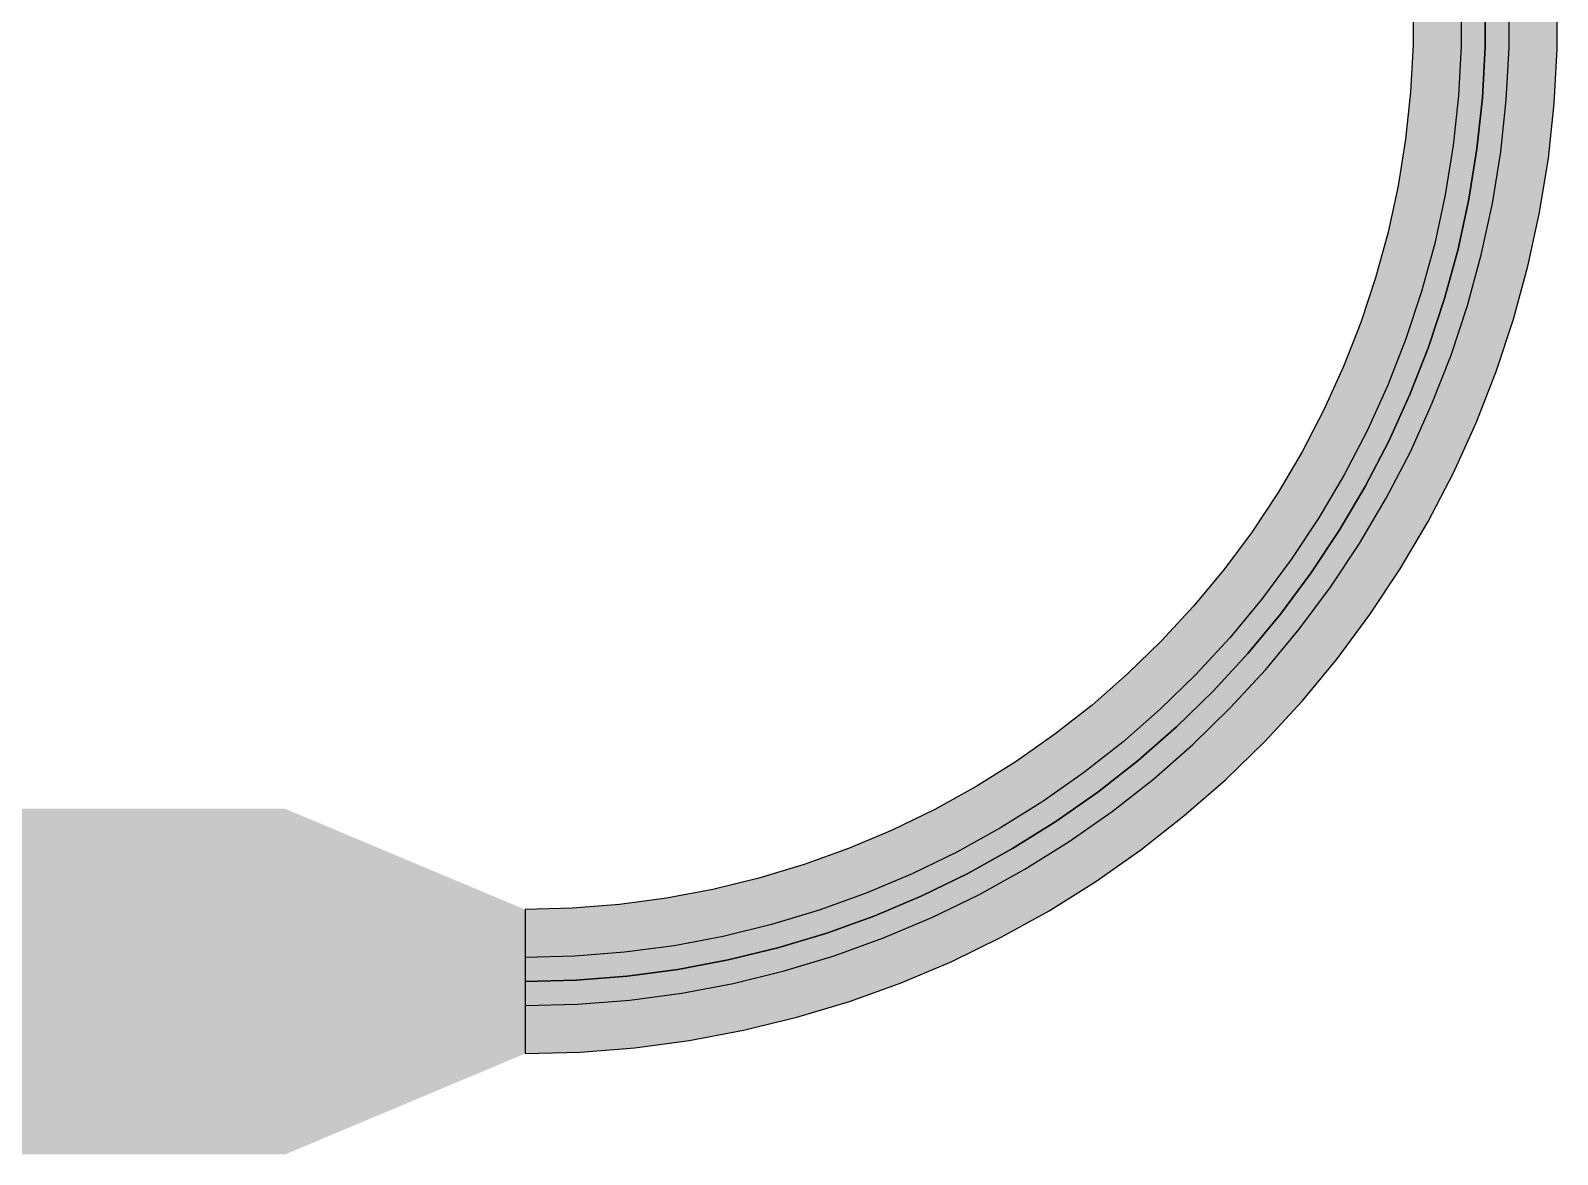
# Model space of a CAD drawing. Extents: x -100 to 7100, y -100 to 2000.
# Drawn here: x 968 to 1286, y 914 to 1148.1 of the extents above; entities that cross this region are included whole.
import ezdxf

# ---------------------------------------------------------------- set-up
doc = ezdxf.new("R2010")
doc.units = 0
doc.layers.add('GAP', color=1, linetype='continuous')
doc.layers.add('PIN', color=3, linetype='continuous')

# ---------------------------------------------------------------- blocks, each defined once
blk = doc.blocks.new('AGAP')
for points in [[(1071, 935), (1082.44, 935.3), (1093.85, 936.22), (1105.2, 937.74), (1116.45, 939.86), (1127.57, 942.57), (1138.53, 945.88), (1149.29, 949.76), (1159.84, 954.21), (1170.13, 959.22), (1180.15, 964.77), (1189.85, 970.84), (1199.22, 977.42), (1208.22, 984.49), (1216.84, 992.02), (1225.04, 1000.01), (1232.8, 1008.42), (1240.11, 1017.23), (1246.94, 1026.42), (1253.26, 1035.96), (1259.07, 1045.82), (1264.35, 1055.98), (1269.08, 1066.4), (1273.25, 1077.06), (1276.85, 1087.93), (1279.86, 1098.97), (1282.28, 1110.16), (1284.1, 1121.46), (1285.31, 1132.85), (1285.92, 1144.28), (1285.92, 1155.72)], [(1270.93, 1155.32), (1270.93, 1144.68), (1270.36, 1134.04), (1269.23, 1123.45), (1267.54, 1112.94), (1265.29, 1102.53), (1262.48, 1092.26), (1259.14, 1082.15), (1255.26, 1072.24), (1250.86, 1062.54), (1245.95, 1053.09), (1240.55, 1043.92), (1234.66, 1035.04), (1228.31, 1026.5), (1221.51, 1018.3), (1214.29, 1010.47), (1206.66, 1003.05), (1198.65, 996.03), (1190.27, 989.46), (1181.56, 983.34), (1172.53, 977.69), (1163.22, 972.53), (1153.64, 967.87), (1143.83, 963.73), (1133.82, 960.12), (1123.62, 957.05), (1113.28, 954.52), (1102.81, 952.55), (1092.26, 951.13), (1081.64, 950.28), (1071, 950), (1071, 935)], [(1071, 950), (1081.64, 950.28), (1092.26, 951.13), (1102.81, 952.55), (1113.28, 954.52), (1123.62, 957.05), (1133.82, 960.12), (1143.83, 963.73), (1153.64, 967.87), (1163.22, 972.53), (1172.53, 977.69), (1181.56, 983.34), (1190.27, 989.46), (1198.65, 996.03), (1206.66, 1003.05), (1214.29, 1010.47), (1221.51, 1018.3), (1228.31, 1026.5), (1234.66, 1035.04), (1240.55, 1043.92), (1245.95, 1053.09), (1250.86, 1062.54), (1255.26, 1072.24), (1259.14, 1082.15), (1262.48, 1092.26), (1265.29, 1102.53), (1267.54, 1112.94), (1269.23, 1123.45), (1270.36, 1134.04), (1270.93, 1144.68), (1270.93, 1155.32)], [(1255.93, 1154.92), (1255.93, 1145.08), (1255.41, 1135.24), (1254.36, 1125.45), (1252.8, 1115.72), (1250.71, 1106.09), (1248.12, 1096.59), (1245.03, 1087.24), (1241.44, 1078.07), (1237.37, 1069.1), (1232.83, 1060.36), (1227.83, 1051.87), (1222.39, 1043.66), (1216.51, 1035.76), (1210.23, 1028.18), (1203.54, 1020.94), (1196.49, 1014.07), (1189.08, 1007.58), (1181.33, 1001.5), (1173.27, 995.84), (1164.92, 990.61), (1156.3, 985.84), (1147.44, 981.53), (1138.37, 977.7), (1129.1, 974.36), (1119.67, 971.52), (1110.11, 969.18), (1100.43, 967.36), (1090.66, 966.05), (1080.85, 965.26), (1071, 965), (1071, 950)]]:
    blk.add_lwpolyline(points)
for points in [[(1255.96, 1146.13), (1270.96, 1145.81), (1256, 1150), (1271, 1150)], [(1270.96, 1145.81), (1285.95, 1145.5), (1271, 1150), (1286, 1150)], [(1255.84, 1142.25), (1270.82, 1141.62), (1255.96, 1146.13), (1270.96, 1145.81)], [(1270.82, 1141.62), (1285.81, 1141), (1270.96, 1145.81), (1285.95, 1145.5)], [(1255.63, 1138.38), (1270.61, 1137.44), (1255.84, 1142.25), (1270.82, 1141.62)], [(1270.61, 1137.44), (1285.58, 1136.5), (1270.82, 1141.62), (1285.81, 1141)], [(1255.35, 1134.52), (1270.3, 1133.26), (1255.63, 1138.38), (1270.61, 1137.44)], [(1270.3, 1133.26), (1285.25, 1132.01), (1270.61, 1137.44), (1285.58, 1136.5)], [(1254.99, 1130.66), (1269.9, 1129.09), (1255.35, 1134.52), (1270.3, 1133.26)], [(1269.9, 1129.09), (1284.82, 1127.53), (1270.3, 1133.26), (1285.25, 1132.01)], [(1254.54, 1126.81), (1269.42, 1124.93), (1254.99, 1130.66), (1269.9, 1129.09)], [(1269.42, 1124.93), (1284.3, 1123.05), (1269.9, 1129.09), (1284.82, 1127.53)], [(1254.02, 1122.97), (1268.85, 1120.78), (1254.54, 1126.81), (1269.42, 1124.93)], [(1253.41, 1119.15), (1268.2, 1116.65), (1254.02, 1122.97), (1268.85, 1120.78)], [(1268.85, 1120.78), (1283.69, 1118.59), (1269.42, 1124.93), (1284.3, 1123.05)], [(1268.2, 1116.65), (1282.99, 1114.14), (1268.85, 1120.78), (1283.69, 1118.59)], [(1252.72, 1115.33), (1267.46, 1112.52), (1253.41, 1119.15), (1268.2, 1116.65)], [(1267.46, 1112.52), (1282.19, 1109.71), (1268.2, 1116.65), (1282.99, 1114.14)], [(1251.96, 1111.54), (1266.63, 1108.42), (1252.72, 1115.33), (1267.46, 1112.52)], [(1251.11, 1107.76), (1265.72, 1104.33), (1251.96, 1111.54), (1266.63, 1108.42)], [(1266.63, 1108.42), (1281.3, 1105.3), (1267.46, 1112.52), (1282.19, 1109.71)], [(1250.19, 1103.99), (1264.72, 1100.26), (1251.11, 1107.76), (1265.72, 1104.33)], [(1265.72, 1104.33), (1280.32, 1100.9), (1266.63, 1108.42), (1281.3, 1105.3)], [(1249.19, 1100.25), (1263.63, 1096.22), (1250.19, 1103.99), (1264.72, 1100.26)], [(1264.72, 1100.26), (1279.25, 1096.53), (1265.72, 1104.33), (1280.32, 1100.9)], [(1248.1, 1096.53), (1262.46, 1092.19), (1249.19, 1100.25), (1263.63, 1096.22)], [(1263.63, 1096.22), (1278.08, 1092.18), (1264.72, 1100.26), (1279.25, 1096.53)], [(1246.95, 1092.83), (1261.21, 1088.2), (1248.1, 1096.53), (1262.46, 1092.19)], [(1262.46, 1092.19), (1276.82, 1087.86), (1263.63, 1096.22), (1278.08, 1092.18)], [(1245.71, 1089.16), (1259.88, 1084.23), (1246.95, 1092.83), (1261.21, 1088.2)], [(1261.21, 1088.2), (1275.48, 1083.56), (1262.46, 1092.19), (1276.82, 1087.86)], [(1244.4, 1085.51), (1258.46, 1080.29), (1245.71, 1089.16), (1259.88, 1084.23)], [(1259.88, 1084.23), (1274.04, 1079.29), (1261.21, 1088.2), (1275.48, 1083.56)], [(1243.01, 1081.9), (1256.96, 1076.38), (1244.4, 1085.51), (1258.46, 1080.29)], [(1241.54, 1078.31), (1255.37, 1072.5), (1243.01, 1081.9), (1256.96, 1076.38)], [(1258.46, 1080.29), (1272.52, 1075.06), (1259.88, 1084.23), (1274.04, 1079.29)], [(1240.01, 1074.75), (1253.71, 1068.65), (1241.54, 1078.31), (1255.37, 1072.5)], [(1256.96, 1076.38), (1270.9, 1070.85), (1258.46, 1080.29), (1272.52, 1075.06)], [(1255.37, 1072.5), (1269.2, 1066.68), (1256.96, 1076.38), (1270.9, 1070.85)], [(1238.39, 1071.23), (1251.97, 1064.84), (1240.01, 1074.75), (1253.71, 1068.65)], [(1253.71, 1068.65), (1267.41, 1062.55), (1255.37, 1072.5), (1269.2, 1066.68)], [(1236.71, 1067.74), (1250.14, 1061.07), (1238.39, 1071.23), (1251.97, 1064.84)], [(1251.97, 1064.84), (1265.54, 1058.46), (1253.71, 1068.65), (1267.41, 1062.55)], [(1234.95, 1064.29), (1248.24, 1057.34), (1236.71, 1067.74), (1250.14, 1061.07)], [(1233.12, 1060.88), (1246.26, 1053.65), (1234.95, 1064.29), (1248.24, 1057.34)], [(1250.14, 1061.07), (1263.58, 1054.4), (1251.97, 1064.84), (1265.54, 1058.46)], [(1231.21, 1057.5), (1244.21, 1050), (1233.12, 1060.88), (1246.26, 1053.65)], [(1248.24, 1057.34), (1261.53, 1050.39), (1250.14, 1061.07), (1263.58, 1054.4)], [(1229.24, 1054.17), (1242.07, 1046.39), (1231.21, 1057.5), (1244.21, 1050)], [(1246.26, 1053.65), (1259.41, 1046.42), (1248.24, 1057.34), (1261.53, 1050.39)], [(1227.2, 1050.87), (1239.87, 1042.83), (1229.24, 1054.17), (1242.07, 1046.39)], [(1244.21, 1050), (1257.2, 1042.5), (1246.26, 1053.65), (1259.41, 1046.42)], [(1225.09, 1047.62), (1237.58, 1039.32), (1227.2, 1050.87), (1239.87, 1042.83)], [(1242.07, 1046.39), (1254.9, 1038.62), (1244.21, 1050), (1257.2, 1042.5)], [(1222.91, 1044.42), (1235.23, 1035.86), (1225.09, 1047.62), (1237.58, 1039.32)], [(1239.87, 1042.83), (1252.53, 1034.8), (1242.07, 1046.39), (1254.9, 1038.62)], [(1220.67, 1041.26), (1232.8, 1032.44), (1222.91, 1044.42), (1235.23, 1035.86)], [(1218.36, 1038.15), (1230.31, 1029.08), (1220.67, 1041.26), (1232.8, 1032.44)], [(1237.58, 1039.32), (1250.08, 1031.02), (1239.87, 1042.83), (1252.53, 1034.8)], [(1215.98, 1035.09), (1227.74, 1025.77), (1218.36, 1038.15), (1230.31, 1029.08)], [(1235.23, 1035.86), (1247.55, 1027.3), (1237.58, 1039.32), (1250.08, 1031.02)], [(1213.54, 1032.08), (1225.1, 1022.52), (1215.98, 1035.09), (1227.74, 1025.77)], [(1232.8, 1032.44), (1244.94, 1023.63), (1235.23, 1035.86), (1247.55, 1027.3)], [(1211.04, 1029.12), (1222.4, 1019.32), (1213.54, 1032.08), (1225.1, 1022.52)], [(1230.31, 1029.08), (1242.25, 1020.01), (1232.8, 1032.44), (1244.94, 1023.63)], [(1208.48, 1026.21), (1219.63, 1016.17), (1211.04, 1029.12), (1222.4, 1019.32)], [(1227.74, 1025.77), (1239.49, 1016.45), (1230.31, 1029.08), (1242.25, 1020.01)], [(1205.86, 1023.36), (1216.79, 1013.09), (1208.48, 1026.21), (1219.63, 1016.17)], [(1225.1, 1022.52), (1236.66, 1012.95), (1227.74, 1025.77), (1239.49, 1016.45)], [(1203.18, 1020.56), (1213.89, 1010.07), (1205.86, 1023.36), (1216.79, 1013.09)], [(1222.4, 1019.32), (1233.75, 1009.51), (1225.1, 1022.52), (1236.66, 1012.95)], [(1197.64, 1015.14), (1207.91, 1004.21), (1200.44, 1017.82), (1210.93, 1007.11)], [(1200.44, 1017.82), (1210.93, 1007.11), (1203.18, 1020.56), (1213.89, 1010.07)], [(1219.63, 1016.17), (1230.78, 1006.14), (1222.4, 1019.32), (1233.75, 1009.51)], [(1194.79, 1012.52), (1204.83, 1001.37), (1197.64, 1015.14), (1207.91, 1004.21)], [(1216.79, 1013.09), (1227.73, 1002.82), (1219.63, 1016.17), (1230.78, 1006.14)], [(1191.88, 1009.96), (1201.68, 998.6), (1194.79, 1012.52), (1204.83, 1001.37)], [(1213.89, 1010.07), (1224.61, 999.57), (1216.79, 1013.09), (1227.73, 1002.82)], [(1188.92, 1007.46), (1198.48, 995.9), (1191.88, 1009.96), (1201.68, 998.6)], [(1210.93, 1007.11), (1221.43, 996.39), (1213.89, 1010.07), (1224.61, 999.57)], [(1182.85, 1002.64), (1191.92, 990.69), (1185.91, 1005.02), (1195.23, 993.26)], [(1185.91, 1005.02), (1195.23, 993.26), (1188.92, 1007.46), (1198.48, 995.9)], [(1207.91, 1004.21), (1218.18, 993.27), (1210.93, 1007.11), (1221.43, 996.39)], [(1179.74, 1000.33), (1188.56, 988.2), (1182.85, 1002.64), (1191.92, 990.69)], [(1204.83, 1001.37), (1214.86, 990.22), (1207.91, 1004.21), (1218.18, 993.27)], [(1176.58, 998.09), (1185.14, 985.77), (1179.74, 1000.33), (1188.56, 988.2)], [(1198.48, 995.9), (1208.05, 984.34), (1201.68, 998.6), (1211.49, 987.25)], [(1201.68, 998.6), (1211.49, 987.25), (1204.83, 1001.37), (1214.86, 990.22)], [(1170.13, 993.8), (1178.17, 981.13), (1173.38, 995.91), (1181.68, 983.42)], [(1173.38, 995.91), (1181.68, 983.42), (1176.58, 998.09), (1185.14, 985.77)], [(1195.23, 993.26), (1204.55, 981.51), (1198.48, 995.9), (1208.05, 984.34)], [(1166.83, 991.76), (1174.61, 978.93), (1170.13, 993.8), (1178.17, 981.13)], [(1191.92, 990.69), (1200.99, 978.75), (1195.23, 993.26), (1204.55, 981.51)], [(1160.12, 987.88), (1167.35, 974.74), (1163.5, 989.79), (1171, 976.79)], [(1163.5, 989.79), (1171, 976.79), (1166.83, 991.76), (1174.61, 978.93)], [(1188.56, 988.2), (1197.37, 976.06), (1191.92, 990.69), (1200.99, 978.75)], [(950, 914), (1021, 914), (950, 986), (1021, 986)], [(1021, 950), (1071, 950), (1021, 986), (1071, 965)], [(1153.26, 984.29), (1159.93, 970.86), (1156.71, 986.05), (1163.66, 972.76)], [(1156.71, 986.05), (1163.66, 972.76), (1160.12, 987.88), (1167.35, 974.74)], [(1185.14, 985.77), (1193.7, 973.45), (1188.56, 988.2), (1197.37, 976.06)], [(1149.77, 982.61), (1156.16, 969.03), (1153.26, 984.29), (1159.93, 970.86)], [(1178.17, 981.13), (1186.2, 968.47), (1181.68, 983.42), (1189.98, 970.92)], [(1181.68, 983.42), (1189.98, 970.92), (1185.14, 985.77), (1193.7, 973.45)], [(1139.1, 977.99), (1144.62, 964.04), (1142.69, 979.46), (1148.5, 965.63)], [(1142.69, 979.46), (1148.5, 965.63), (1146.25, 980.99), (1152.35, 967.29)], [(1146.25, 980.99), (1152.35, 967.29), (1149.77, 982.61), (1156.16, 969.03)], [(1174.61, 978.93), (1182.38, 966.1), (1178.17, 981.13), (1186.2, 968.47)], [(1131.84, 975.29), (1136.77, 961.12), (1135.49, 976.6), (1140.71, 962.54)], [(1135.49, 976.6), (1140.71, 962.54), (1139.1, 977.99), (1144.62, 964.04)], [(1167.35, 974.74), (1174.58, 961.59), (1171, 976.79), (1178.5, 963.8)], [(1171, 976.79), (1178.5, 963.8), (1174.61, 978.93), (1182.38, 966.1)], [(1124.47, 972.9), (1128.81, 958.54), (1128.17, 974.05), (1132.8, 959.79)], [(1128.17, 974.05), (1132.8, 959.79), (1131.84, 975.29), (1136.77, 961.12)], [(1163.66, 972.76), (1170.61, 959.47), (1167.35, 974.74), (1174.58, 961.59)], [(1113.24, 969.89), (1116.67, 955.28), (1117.01, 970.81), (1120.74, 956.28)], [(1117.01, 970.81), (1120.74, 956.28), (1120.75, 971.81), (1124.78, 957.37)], [(1120.75, 971.81), (1124.78, 957.37), (1124.47, 972.9), (1128.81, 958.54)], [(1156.16, 969.03), (1162.54, 955.46), (1159.93, 970.86), (1166.6, 957.42)], [(1159.93, 970.86), (1166.6, 957.42), (1163.66, 972.76), (1170.61, 959.47)], [(1094.19, 966.46), (1096.07, 951.58), (1098.03, 966.98), (1100.22, 952.15)], [(1098.03, 966.98), (1100.22, 952.15), (1101.85, 967.59), (1104.35, 952.8)], [(1101.85, 967.59), (1104.35, 952.8), (1105.67, 968.28), (1108.48, 953.54)], [(1105.67, 968.28), (1108.48, 953.54), (1109.46, 969.04), (1112.58, 954.37)], [(1109.46, 969.04), (1112.58, 954.37), (1113.24, 969.89), (1116.67, 955.28)], [(1148.5, 965.63), (1154.32, 951.8), (1152.35, 967.29), (1158.45, 953.59)], [(1152.35, 967.29), (1158.45, 953.59), (1156.16, 969.03), (1162.54, 955.46)], [(1071, 965), (1071, 950), (1074.87, 965.04), (1075.19, 950.04)], [(1074.87, 965.04), (1075.19, 950.04), (1078.75, 965.16), (1079.38, 950.18)], [(1078.75, 965.16), (1079.38, 950.18), (1082.62, 965.37), (1083.56, 950.39)], [(1082.62, 965.37), (1083.56, 950.39), (1086.48, 965.65), (1087.74, 950.7)], [(1086.48, 965.65), (1087.74, 950.7), (1090.34, 966.01), (1091.91, 951.1)], [(1090.34, 966.01), (1091.91, 951.1), (1094.19, 966.46), (1096.07, 951.58)], [(1140.71, 962.54), (1145.94, 948.48), (1144.62, 964.04), (1150.15, 950.1)], [(1144.62, 964.04), (1150.15, 950.1), (1148.5, 965.63), (1154.32, 951.8)], [(1132.8, 959.79), (1137.44, 945.52), (1136.77, 961.12), (1141.71, 946.96)], [(1136.77, 961.12), (1141.71, 946.96), (1140.71, 962.54), (1145.94, 948.48)], [(1120.74, 956.28), (1124.47, 941.75), (1124.78, 957.37), (1128.82, 942.92)], [(1124.78, 957.37), (1128.82, 942.92), (1128.81, 958.54), (1133.14, 944.18)], [(1128.81, 958.54), (1133.14, 944.18), (1132.8, 959.79), (1137.44, 945.52)], [(1108.48, 953.54), (1111.29, 938.81), (1112.58, 954.37), (1115.7, 939.7)], [(1112.58, 954.37), (1115.7, 939.7), (1116.67, 955.28), (1120.1, 940.68)], [(1116.67, 955.28), (1120.1, 940.68), (1120.74, 956.28), (1124.47, 941.75)], [(1087.74, 950.7), (1088.99, 935.75), (1091.91, 951.1), (1093.47, 936.18)], [(1091.91, 951.1), (1093.47, 936.18), (1096.07, 951.58), (1097.95, 936.7)], [(1096.07, 951.58), (1097.95, 936.7), (1100.22, 952.15), (1102.41, 937.31)], [(1100.22, 952.15), (1102.41, 937.31), (1104.35, 952.8), (1106.86, 938.01)], [(1104.35, 952.8), (1106.86, 938.01), (1108.48, 953.54), (1111.29, 938.81)], [(1021, 950), (1071, 950), (1021, 914), (1071, 935)], [(1071, 950), (1071, 935), (1075.19, 950.04), (1075.5, 935.05)], [(1075.19, 950.04), (1075.5, 935.05), (1079.38, 950.18), (1080, 935.19)], [(1079.38, 950.18), (1080, 935.19), (1083.56, 950.39), (1084.5, 935.42)], [(1083.56, 950.39), (1084.5, 935.42), (1087.74, 950.7), (1088.99, 935.75)]]:
    blk.add_solid(points)
blk = doc.blocks.new('APIN')
for points in [[(1071, 945), (1081.91, 945.29), (1092.79, 946.16), (1103.61, 947.61), (1114.33, 949.63), (1124.94, 952.22), (1135.39, 955.37), (1145.65, 959.08), (1155.71, 963.32), (1165.52, 968.09), (1175.07, 973.38), (1184.32, 979.17), (1193.26, 985.44), (1201.84, 992.18), (1210.05, 999.37), (1217.87, 1006.99), (1225.28, 1015.01), (1232.24, 1023.41), (1238.75, 1032.17), (1244.79, 1041.26), (1250.33, 1050.67), (1255.36, 1060.35), (1259.87, 1070.29), (1263.84, 1080.46), (1267.27, 1090.82), (1270.14, 1101.35), (1272.45, 1112.02), (1274.19, 1122.79), (1275.35, 1133.64), (1275.93, 1144.54), (1275.93, 1155.46)], [(1270.93, 1155.32), (1270.93, 1144.68), (1270.36, 1134.04), (1269.23, 1123.45), (1267.54, 1112.94), (1265.29, 1102.53), (1262.48, 1092.26), (1259.14, 1082.15), (1255.26, 1072.24), (1250.86, 1062.54), (1245.95, 1053.09), (1240.55, 1043.92), (1234.66, 1035.04), (1228.31, 1026.5), (1221.51, 1018.3), (1214.29, 1010.47), (1206.66, 1003.05), (1198.65, 996.03), (1190.27, 989.46), (1181.56, 983.34), (1172.53, 977.69), (1163.22, 972.53), (1153.64, 967.87), (1143.83, 963.73), (1133.82, 960.12), (1123.62, 957.05), (1113.28, 954.52), (1102.81, 952.55), (1092.26, 951.13), (1081.64, 950.28), (1071, 950), (1071, 945)], [(1071, 950), (1081.64, 950.28), (1092.26, 951.13), (1102.81, 952.55), (1113.28, 954.52), (1123.62, 957.05), (1133.82, 960.12), (1143.83, 963.73), (1153.64, 967.87), (1163.22, 972.53), (1172.53, 977.69), (1181.56, 983.34), (1190.27, 989.46), (1198.65, 996.03), (1206.66, 1003.05), (1214.29, 1010.47), (1221.51, 1018.3), (1228.31, 1026.5), (1234.66, 1035.04), (1240.55, 1043.92), (1245.95, 1053.09), (1250.86, 1062.54), (1255.26, 1072.24), (1259.14, 1082.15), (1262.48, 1092.26), (1265.29, 1102.53), (1267.54, 1112.94), (1269.23, 1123.45), (1270.36, 1134.04), (1270.93, 1144.68), (1270.93, 1155.32)], [(1265.93, 1155.19), (1265.93, 1144.81), (1265.38, 1134.44), (1264.27, 1124.12), (1262.62, 1113.87), (1260.43, 1103.72), (1257.7, 1093.71), (1254.44, 1083.85), (1250.66, 1074.18), (1246.37, 1064.73), (1241.58, 1055.51), (1236.31, 1046.57), (1230.57, 1037.92), (1224.38, 1029.58), (1217.75, 1021.59), (1210.71, 1013.96), (1203.27, 1006.72), (1195.46, 999.88), (1187.29, 993.47), (1178.8, 987.5), (1169.99, 982), (1160.91, 976.97), (1151.58, 972.43), (1142.01, 968.39), (1132.24, 964.87), (1122.31, 961.87), (1112.22, 959.41), (1102.02, 957.48), (1091.73, 956.1), (1081.38, 955.28), (1071, 955), (1071, 950)]]:
    blk.add_lwpolyline(points)
for points in [[(1265.96, 1145.92), (1270.96, 1145.81), (1266, 1150), (1271, 1150)], [(1270.96, 1145.81), (1275.96, 1145.71), (1271, 1150), (1276, 1150)], [(1265.83, 1141.83), (1270.82, 1141.62), (1265.96, 1145.92), (1270.96, 1145.81)], [(1270.82, 1141.62), (1275.82, 1141.42), (1270.96, 1145.81), (1275.96, 1145.71)], [(1265.62, 1137.76), (1270.61, 1137.44), (1265.83, 1141.83), (1270.82, 1141.62)], [(1270.61, 1137.44), (1275.6, 1137.13), (1270.82, 1141.62), (1275.82, 1141.42)], [(1265.32, 1133.68), (1270.3, 1133.26), (1265.62, 1137.76), (1270.61, 1137.44)], [(1270.3, 1133.26), (1275.28, 1132.85), (1270.61, 1137.44), (1275.6, 1137.13)], [(1264.93, 1129.62), (1269.9, 1129.09), (1265.32, 1133.68), (1270.3, 1133.26)], [(1269.9, 1129.09), (1274.88, 1128.57), (1270.3, 1133.26), (1275.28, 1132.85)], [(1264.46, 1125.56), (1269.42, 1124.93), (1264.93, 1129.62), (1269.9, 1129.09)], [(1269.42, 1124.93), (1274.38, 1124.31), (1269.9, 1129.09), (1274.88, 1128.57)], [(1263.91, 1121.51), (1268.85, 1120.78), (1264.46, 1125.56), (1269.42, 1124.93)], [(1268.85, 1120.78), (1273.8, 1120.05), (1269.42, 1124.93), (1274.38, 1124.31)], [(1263.27, 1117.48), (1268.2, 1116.65), (1263.91, 1121.51), (1268.85, 1120.78)], [(1268.2, 1116.65), (1273.13, 1115.81), (1268.85, 1120.78), (1273.8, 1120.05)], [(1262.55, 1113.46), (1267.46, 1112.52), (1263.27, 1117.48), (1268.2, 1116.65)], [(1267.46, 1112.52), (1272.37, 1111.59), (1268.2, 1116.65), (1273.13, 1115.81)], [(1261.74, 1109.46), (1266.63, 1108.42), (1262.55, 1113.46), (1267.46, 1112.52)], [(1266.63, 1108.42), (1271.52, 1107.38), (1267.46, 1112.52), (1272.37, 1111.59)], [(1260.85, 1105.47), (1265.72, 1104.33), (1261.74, 1109.46), (1266.63, 1108.42)], [(1265.72, 1104.33), (1270.58, 1103.19), (1266.63, 1108.42), (1271.52, 1107.38)], [(1259.87, 1101.51), (1264.72, 1100.26), (1260.85, 1105.47), (1265.72, 1104.33)], [(1264.72, 1100.26), (1269.56, 1099.02), (1265.72, 1104.33), (1270.58, 1103.19)], [(1258.82, 1097.56), (1263.63, 1096.22), (1259.87, 1101.51), (1264.72, 1100.26)], [(1257.68, 1093.64), (1262.46, 1092.19), (1258.82, 1097.56), (1263.63, 1096.22)], [(1263.63, 1096.22), (1268.45, 1094.87), (1264.72, 1100.26), (1269.56, 1099.02)], [(1262.46, 1092.19), (1267.25, 1090.75), (1263.63, 1096.22), (1268.45, 1094.87)], [(1256.46, 1089.74), (1261.21, 1088.2), (1257.68, 1093.64), (1262.46, 1092.19)], [(1261.21, 1088.2), (1265.97, 1086.65), (1262.46, 1092.19), (1267.25, 1090.75)], [(1255.15, 1085.87), (1259.88, 1084.23), (1256.46, 1089.74), (1261.21, 1088.2)], [(1259.88, 1084.23), (1264.6, 1082.58), (1261.21, 1088.2), (1265.97, 1086.65)], [(1253.77, 1082.03), (1258.46, 1080.29), (1255.15, 1085.87), (1259.88, 1084.23)], [(1252.31, 1078.22), (1256.96, 1076.38), (1253.77, 1082.03), (1258.46, 1080.29)], [(1258.46, 1080.29), (1263.14, 1078.54), (1259.88, 1084.23), (1264.6, 1082.58)], [(1250.76, 1074.43), (1255.37, 1072.5), (1252.31, 1078.22), (1256.96, 1076.38)], [(1256.96, 1076.38), (1261.6, 1074.53), (1258.46, 1080.29), (1263.14, 1078.54)], [(1255.37, 1072.5), (1259.98, 1070.56), (1256.96, 1076.38), (1261.6, 1074.53)], [(1249.14, 1070.69), (1253.71, 1068.65), (1250.76, 1074.43), (1255.37, 1072.5)], [(1253.71, 1068.65), (1258.28, 1066.62), (1255.37, 1072.5), (1259.98, 1070.56)], [(1247.44, 1066.97), (1251.97, 1064.84), (1249.14, 1070.69), (1253.71, 1068.65)], [(1251.97, 1064.84), (1256.49, 1062.72), (1253.71, 1068.65), (1258.28, 1066.62)], [(1245.66, 1063.3), (1250.14, 1061.07), (1247.44, 1066.97), (1251.97, 1064.84)], [(1243.81, 1059.66), (1248.24, 1057.34), (1245.66, 1063.3), (1250.14, 1061.07)], [(1250.14, 1061.07), (1254.62, 1058.85), (1251.97, 1064.84), (1256.49, 1062.72)], [(1241.88, 1056.06), (1246.26, 1053.65), (1243.81, 1059.66), (1248.24, 1057.34)], [(1248.24, 1057.34), (1252.67, 1055.02), (1250.14, 1061.07), (1254.62, 1058.85)], [(1239.87, 1052.5), (1244.21, 1050), (1241.88, 1056.06), (1246.26, 1053.65)], [(1246.26, 1053.65), (1250.64, 1051.24), (1248.24, 1057.34), (1252.67, 1055.02)], [(1244.21, 1050), (1248.54, 1047.5), (1246.26, 1053.65), (1250.64, 1051.24)], [(1237.8, 1048.98), (1242.07, 1046.39), (1239.87, 1052.5), (1244.21, 1050)], [(1242.07, 1046.39), (1246.35, 1043.8), (1244.21, 1050), (1248.54, 1047.5)], [(1235.64, 1045.51), (1239.87, 1042.83), (1237.8, 1048.98), (1242.07, 1046.39)], [(1239.87, 1042.83), (1244.09, 1040.16), (1242.07, 1046.39), (1246.35, 1043.8)], [(1233.42, 1042.09), (1237.58, 1039.32), (1235.64, 1045.51), (1239.87, 1042.83)], [(1231.12, 1038.71), (1235.23, 1035.86), (1233.42, 1042.09), (1237.58, 1039.32)], [(1237.58, 1039.32), (1241.75, 1036.55), (1239.87, 1042.83), (1244.09, 1040.16)], [(1228.76, 1035.38), (1232.8, 1032.44), (1231.12, 1038.71), (1235.23, 1035.86)], [(1235.23, 1035.86), (1239.34, 1033), (1237.58, 1039.32), (1241.75, 1036.55)], [(1226.32, 1032.1), (1230.31, 1029.08), (1228.76, 1035.38), (1232.8, 1032.44)], [(1232.8, 1032.44), (1236.85, 1029.5), (1235.23, 1035.86), (1239.34, 1033)], [(1223.82, 1028.88), (1227.74, 1025.77), (1226.32, 1032.1), (1230.31, 1029.08)], [(1230.31, 1029.08), (1234.29, 1026.06), (1232.8, 1032.44), (1236.85, 1029.5)], [(1221.25, 1025.7), (1225.1, 1022.52), (1223.82, 1028.88), (1227.74, 1025.77)], [(1227.74, 1025.77), (1231.66, 1022.66), (1230.31, 1029.08), (1234.29, 1026.06)], [(1218.61, 1022.58), (1222.4, 1019.32), (1221.25, 1025.7), (1225.1, 1022.52)], [(1225.1, 1022.52), (1228.96, 1019.33), (1227.74, 1025.77), (1231.66, 1022.66)], [(1215.91, 1019.52), (1219.63, 1016.17), (1218.61, 1022.58), (1222.4, 1019.32)], [(1222.4, 1019.32), (1226.18, 1016.05), (1225.1, 1022.52), (1228.96, 1019.33)], [(1213.15, 1016.51), (1216.79, 1013.09), (1215.91, 1019.52), (1219.63, 1016.17)], [(1219.63, 1016.17), (1223.34, 1012.83), (1222.4, 1019.32), (1226.18, 1016.05)], [(1210.32, 1013.57), (1213.89, 1010.07), (1213.15, 1016.51), (1216.79, 1013.09)], [(1216.79, 1013.09), (1220.44, 1009.67), (1219.63, 1016.17), (1223.34, 1012.83)], [(1207.43, 1010.68), (1210.93, 1007.11), (1210.32, 1013.57), (1213.89, 1010.07)], [(1213.89, 1010.07), (1217.47, 1006.57), (1216.79, 1013.09), (1220.44, 1009.67)], [(1204.49, 1007.85), (1207.91, 1004.21), (1207.43, 1010.68), (1210.93, 1007.11)], [(1210.93, 1007.11), (1214.43, 1003.53), (1213.89, 1010.07), (1217.47, 1006.57)], [(1198.42, 1002.39), (1201.68, 998.6), (1201.48, 1005.09), (1204.83, 1001.37)], [(1201.48, 1005.09), (1204.83, 1001.37), (1204.49, 1007.85), (1207.91, 1004.21)], [(1207.91, 1004.21), (1211.33, 1000.56), (1210.93, 1007.11), (1214.43, 1003.53)], [(1195.3, 999.75), (1198.48, 995.9), (1198.42, 1002.39), (1201.68, 998.6)], [(1204.83, 1001.37), (1208.17, 997.66), (1207.91, 1004.21), (1211.33, 1000.56)], [(1192.12, 997.18), (1195.23, 993.26), (1195.3, 999.75), (1198.48, 995.9)], [(1198.48, 995.9), (1201.67, 992.04), (1201.68, 998.6), (1204.95, 994.82)], [(1201.68, 998.6), (1204.95, 994.82), (1204.83, 1001.37), (1208.17, 997.66)], [(1188.9, 994.68), (1191.92, 990.69), (1192.12, 997.18), (1195.23, 993.26)], [(1195.23, 993.26), (1198.34, 989.34), (1198.48, 995.9), (1201.67, 992.04)], [(1182.29, 989.88), (1185.14, 985.77), (1185.62, 992.24), (1188.56, 988.2)], [(1185.62, 992.24), (1188.56, 988.2), (1188.9, 994.68), (1191.92, 990.69)], [(1191.92, 990.69), (1194.94, 986.71), (1195.23, 993.26), (1198.34, 989.34)], [(1178.91, 987.58), (1181.68, 983.42), (1182.29, 989.88), (1185.14, 985.77)], [(1188.56, 988.2), (1191.5, 984.15), (1191.92, 990.69), (1194.94, 986.71)], [(1175.49, 985.36), (1178.17, 981.13), (1178.91, 987.58), (1181.68, 983.42)], [(1185.14, 985.77), (1188, 981.66), (1188.56, 988.2), (1191.5, 984.15)], [(1168.5, 981.13), (1171, 976.79), (1172.02, 983.2), (1174.61, 978.93)], [(1172.02, 983.2), (1174.61, 978.93), (1175.49, 985.36), (1178.17, 981.13)], [(1178.17, 981.13), (1180.84, 976.91), (1181.68, 983.42), (1184.45, 979.25)], [(1181.68, 983.42), (1184.45, 979.25), (1185.14, 985.77), (1188, 981.66)], [(1164.94, 979.12), (1167.35, 974.74), (1168.5, 981.13), (1171, 976.79)], [(1174.61, 978.93), (1177.2, 974.65), (1178.17, 981.13), (1180.84, 976.91)], [(1157.7, 975.34), (1159.93, 970.86), (1161.34, 977.19), (1163.66, 972.76)], [(1161.34, 977.19), (1163.66, 972.76), (1164.94, 979.12), (1167.35, 974.74)], [(1167.35, 974.74), (1169.76, 970.36), (1171, 976.79), (1173.5, 972.46)], [(1171, 976.79), (1173.5, 972.46), (1174.61, 978.93), (1177.2, 974.65)], [(1150.31, 971.86), (1152.35, 967.29), (1154.03, 973.56), (1156.16, 969.03)], [(1154.03, 973.56), (1156.16, 969.03), (1157.7, 975.34), (1159.93, 970.86)], [(1163.66, 972.76), (1165.98, 968.33), (1167.35, 974.74), (1169.76, 970.36)], [(1142.78, 968.69), (1144.62, 964.04), (1146.57, 970.24), (1148.5, 965.63)], [(1146.57, 970.24), (1148.5, 965.63), (1150.31, 971.86), (1152.35, 967.29)], [(1156.16, 969.03), (1158.28, 964.51), (1159.93, 970.86), (1162.15, 966.38)], [(1159.93, 970.86), (1162.15, 966.38), (1163.66, 972.76), (1165.98, 968.33)], [(1135.13, 965.85), (1136.77, 961.12), (1138.97, 967.23), (1140.71, 962.54)], [(1138.97, 967.23), (1140.71, 962.54), (1142.78, 968.69), (1144.62, 964.04)], [(1148.5, 965.63), (1150.44, 961.02), (1152.35, 967.29), (1154.38, 962.72)], [(1152.35, 967.29), (1154.38, 962.72), (1156.16, 969.03), (1158.28, 964.51)], [(1127.36, 963.32), (1128.81, 958.54), (1131.26, 964.54), (1132.8, 959.79)], [(1131.26, 964.54), (1132.8, 959.79), (1135.13, 965.85), (1136.77, 961.12)], [(1140.71, 962.54), (1142.46, 957.86), (1144.62, 964.04), (1146.47, 959.4)], [(1144.62, 964.04), (1146.47, 959.4), (1148.5, 965.63), (1150.44, 961.02)], [(950, 959), (950, 962), (1017, 959), (1017, 962)], [(1021, 950), (1071, 950), (1021, 962), (1071, 955)], [(1115.53, 960.15), (1116.67, 955.28), (1119.49, 961.13), (1120.74, 956.28)], [(1119.49, 961.13), (1120.74, 956.28), (1123.44, 962.18), (1124.78, 957.37)], [(1123.44, 962.18), (1124.78, 957.37), (1127.36, 963.32), (1128.81, 958.54)], [(1132.8, 959.79), (1134.35, 955.03), (1136.77, 961.12), (1138.42, 956.4)], [(1136.77, 961.12), (1138.42, 956.4), (1140.71, 962.54), (1142.46, 957.86)], [(1099.49, 957.09), (1100.22, 952.15), (1103.52, 957.73), (1104.35, 952.8)], [(1103.52, 957.73), (1104.35, 952.8), (1107.54, 958.45), (1108.48, 953.54)], [(1107.54, 958.45), (1108.48, 953.54), (1111.54, 959.26), (1112.58, 954.37)], [(1111.54, 959.26), (1112.58, 954.37), (1115.53, 960.15), (1116.67, 955.28)], [(1120.74, 956.28), (1121.98, 951.44), (1124.78, 957.37), (1126.13, 952.55)], [(1124.78, 957.37), (1126.13, 952.55), (1128.81, 958.54), (1130.25, 953.75)], [(1128.81, 958.54), (1130.25, 953.75), (1132.8, 959.79), (1134.35, 955.03)], [(954, 952), (954, 955), (1021, 952), (1021, 955)], [(1071, 955), (1071, 950), (1075.08, 955.04), (1075.19, 950.04)], [(1075.08, 955.04), (1075.19, 950.04), (1079.17, 955.17), (1079.38, 950.18)], [(1079.17, 955.17), (1079.38, 950.18), (1083.24, 955.38), (1083.56, 950.39)], [(1083.24, 955.38), (1083.56, 950.39), (1087.32, 955.68), (1087.74, 950.7)], [(1087.32, 955.68), (1087.74, 950.7), (1091.38, 956.07), (1091.91, 951.1)], [(1091.38, 956.07), (1091.91, 951.1), (1095.44, 956.54), (1096.07, 951.58)], [(1095.44, 956.54), (1096.07, 951.58), (1099.49, 957.09), (1100.22, 952.15)], [(1108.48, 953.54), (1109.41, 948.63), (1112.58, 954.37), (1113.62, 949.48)], [(1112.58, 954.37), (1113.62, 949.48), (1116.67, 955.28), (1117.81, 950.42)], [(1116.67, 955.28), (1117.81, 950.42), (1120.74, 956.28), (1121.98, 951.44)], [(1087.74, 950.7), (1088.15, 945.72), (1091.91, 951.1), (1092.43, 946.12)], [(1091.91, 951.1), (1092.43, 946.12), (1096.07, 951.58), (1096.69, 946.62)], [(1096.07, 951.58), (1096.69, 946.62), (1100.22, 952.15), (1100.95, 947.2)], [(1100.22, 952.15), (1100.95, 947.2), (1104.35, 952.8), (1105.19, 947.87)], [(1104.35, 952.8), (1105.19, 947.87), (1108.48, 953.54), (1109.41, 948.63)], [(950, 945), (950, 948), (1017, 945), (1017, 948)], [(1021, 950), (1071, 950), (1021, 938), (1071, 945)], [(1071, 950), (1071, 945), (1075.19, 950.04), (1075.29, 945.04)], [(1075.19, 950.04), (1075.29, 945.04), (1079.38, 950.18), (1079.58, 945.18)], [(1079.38, 950.18), (1079.58, 945.18), (1083.56, 950.39), (1083.87, 945.4)], [(1083.56, 950.39), (1083.87, 945.4), (1087.74, 950.7), (1088.15, 945.72)], [(954, 938), (954, 941), (1021, 938), (1021, 941)]]:
    blk.add_solid(points)

msp = doc.modelspace()

# ---------------------------------------------------------------- block references
at = {"layer": 'gap'}
msp.add_blockref('AGAP', (0, 0), dxfattribs=at)
at = {"layer": 'pin'}
msp.add_blockref('APIN', (0, 0), dxfattribs=at)

doc.saveas('drawing.dxf')
